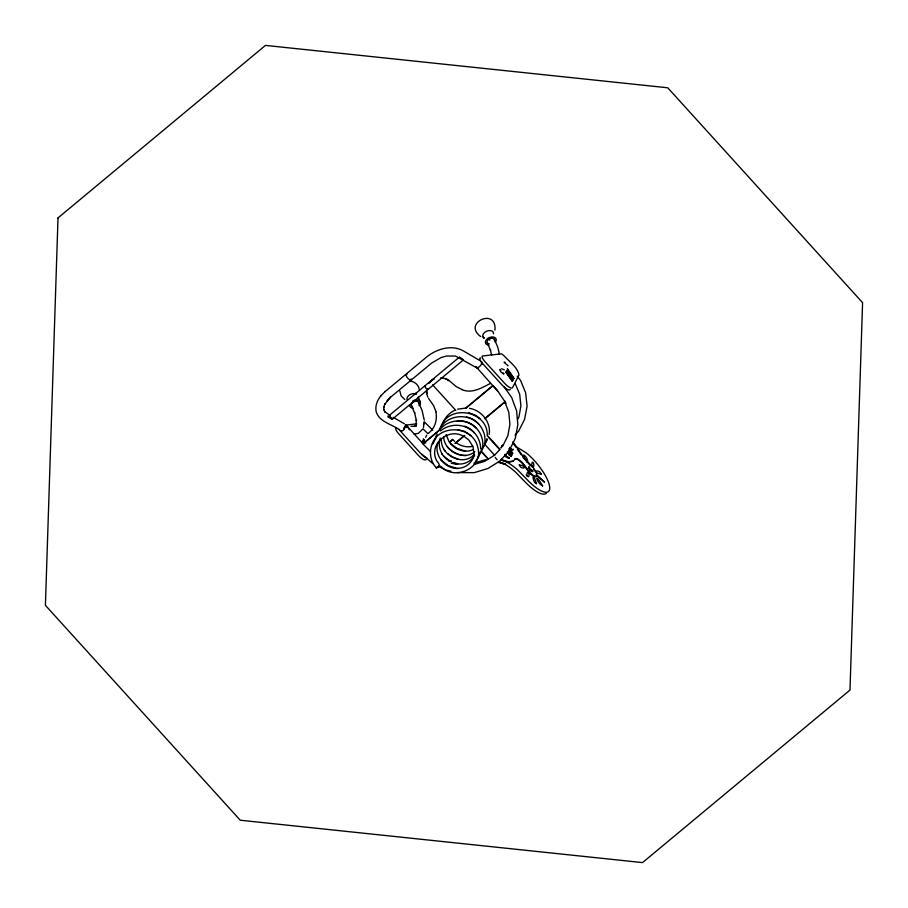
<?xml version="1.0" encoding="UTF-8"?>
<svg xmlns="http://www.w3.org/2000/svg" width="908" height="908" viewBox="0 0 908 908"><rect width="100%" height="100%" fill="white"/><g stroke="black" fill="none" stroke-linecap="round" stroke-linejoin="round"><path stroke-width="1.36" d="M528.672 467.472L529.046 466.939A2.951 0.931 50.3 0 1 529.818 467.189M528.774 467.155L528.74 467.529A2.951 0.931 50.3 0 0 530.454 470.344A2.951 0.931 50.3 0 0 532.599 471.57L532.758 471.252A2.951 0.931 50.3 0 0 532.542 470.355M480.65 448.915C480.775 439.029 473.953 429.268 464.521 426.192M509.138 457.621L508.73 458.075A2.951 0.931 50.3 0 1 506.074 456.281L505.257 454.704L506.119 454.942M423.48 427.543L424.127 421.698L432.764 430.188M400.507 430.596L400.916 430.812C405.422 432.14 404.854 422.084 407.658 426.76L422.731 443.399M484.77 443.002C486.62 431.459 478.017 419.167 466.519 416.976M489.151 434.387C491.262 422.186 481.433 410.246 469.504 408.339M415.807 425.636L416.454 419.802L416.397 420.699L414.525 412.504L414.695 413.254L411.415 405.615M405.967 425.069L405.842 426.329M393.119 418.066C391.802 421.006 390.292 416.5 389.611 415.16L459.459 357.082M494.939 330.126C497.039 306.915 461.832 323.078 480.809 336.618M475.837 366.616C477.233 370.033 482.999 364.335 481.433 361.679L481.864 362.44A3.938 3.076 -64.4 0 1 482.091 364.301M423.979 423.117L423.593 424.467M480.377 451.628L478.652 456.815L475.338 461.673M481.932 449.835C486.529 435.08 472.455 418.179 456.985 421.357M486.972 438.564L485.178 443.989M440.789 466.258C454.42 481.274 483.68 468.267 477.846 447.599C473.34 425.319 438.019 423.332 431.618 445.385C428.962 452.695 430.948 463.398 436.669 467.858C440.845 466.406 439.324 463.784 436.793 460.946C428.156 445.51 446.963 427.838 462.478 435.681M433.037 443.864L436.476 435.658M435.216 439.62L437.134 434.024M442.082 425.682C443.706 418.974 448.484 413.129 454.794 410.314M437.985 442.457C433.332 455.328 445.567 469.368 458.426 468.449M440.198 438.099C438.28 443.592 439.381 449.789 442.48 454.624M430.925 380.929L434.206 378.659M500.206 369.34C498.832 371.451 504.167 374.55 504.008 373.631M513.031 449.154A2.951 0.931 50.3 0 1 513.077 449.539L511.919 449.71L510.058 447.928M532.633 471.479L530.578 470.594L528.66 467.348M488.141 459.119L480.65 451.026M474.339 464.419L484.736 461.298L494.576 455.192L499.979 449.369L487.823 435.954M484.1 445.646L481.637 450.606M440.391 428.145C447.553 403.288 488.379 410.223 487.256 435.851M484.815 418.77L505.12 401.824M476.257 366.98L497.482 390.894M425.625 437.316L426.771 435.068M502.601 446.327L507.844 435.783L509.899 424.467L508.843 412.527L504.621 401.109M517.776 419.224L518.956 416.886L520.92 405.797L519.671 394.208L515.199 383.596M500.932 447.95L502.203 445.465M501.352 447.576L502.646 445.09M441.322 377.592L446.827 379.158M461.979 389.68C472.126 393.902 481.592 387.898 490.399 383.437M439.347 429.643C446.123 414.899 467.926 412.289 478.664 424.138M474.657 454.931L473.306 457.28L474.067 452.944L472.886 446.441L468.857 440.062L464.737 436.873M487.426 439.574L485.871 442.185M480.797 452.615L478.21 456.531M436.135 468.097L439.722 465.566M381.008 395.684C377.274 400.076 374.993 405.955 376.173 411.767C379.385 422.243 392.301 424.138 399.917 430.256M387.001 400.734L390.554 397.171L384.651 404.423L384.856 403.81L383.766 407.397L383.732 406.648L383.902 409.939L383.607 409.202L385.015 412.028L384.481 411.426L389.997 415.478M426.624 391.064L426.658 393.663L426.442 391.257M482 448.654L483.76 446.396M465.271 451.094L456.837 448.302L449.551 442.571L452.627 439.415L454.67 441.401M404.866 426.488L405.762 424.887M431.062 380.622L428.587 383.346L434.047 378.795M514.984 435.114L518.638 431.13L524.597 419.326L527.094 406.103L525.607 392.687L520.534 380.384L517.22 376.15M419.065 405.751L419.53 405.263A5.664 3.757 -22.6 0 0 419.893 401.279L419.11 400.587A5.664 3.757 -22.6 0 0 412.641 401.052M440.562 428.848C449.539 418.372 467.075 418.452 476.45 428.383M414.423 426.306L416.715 423.957M422.572 429.223L418.293 433.422L414.037 434.024M450.992 441.129L449.574 442.548M451.185 440.857L452.604 439.438M384.981 391.711L427.123 356.606C436.827 349.024 450.935 344.586 462.547 350.431L480.048 360.669M428.406 433.275C435.204 428.088 437.406 419.973 435.874 411.528M380.656 396.047L385.242 391.439M474.26 454.386C463.318 467.098 439.551 455.192 441.436 438.53M426.839 393.459L426.499 391.212M513.054 449.732L512.918 449.857A2.951 0.931 50.3 0 1 509.808 447.451M427.838 397.205L426.737 393.402M506.074 456.281L507.061 456.917M508.571 458.211L509.116 457.621M530.908 470.128L531.668 470.231M390.292 397.443L431.743 362.973L441.254 357.491L446.452 356.015L455.487 356.049L475.86 367.343M392.585 419.042L463.398 359.931M440.039 429.507L422.992 443.83M465.622 408.225L492.272 386.07M439.915 429.825L422.924 443.955L430.608 451.639M466.462 407.737L493.044 385.594L497.471 390.588L505.075 401.915M455.237 443.149L463.818 436.022M485.042 418.372L505.416 401.427M455.101 443.479L464.703 435.5M530.647 469.913L531.566 470.31L530.272 468.88M440.562 430.914C450.186 422.731 465.6 423.559 474.271 432.764M474.839 451.707C463.613 461.151 444.125 451.412 443.637 436.566M531.645 466.633C532.043 454.17 536.9 472.33 530.794 464.794M505.87 456.134L508.73 458.075M472.898 449.778C465.01 453.16 456.259 450.084 450.561 443.864M472.728 446.282C468.04 447.621 461.162 446.452 456.747 443.047M473.851 463.194L485.746 459.618M457.632 409.179L466.519 407.987M507.81 365.776C509.842 366.389 501.159 361.009 505.12 362.281M503.622 373.994L503.043 372.813M513.576 460.969L508.503 461.786L501.443 459.652A3.938 1.249 50.3 0 0 501.511 459.244M405.706 425.114L416.602 423.843M415.331 426.136L416.307 426.034L410.949 426.34M457.178 468.392C464.941 468.278 471.082 463.931 473.636 456.724C468.846 463.659 460.118 465.713 452.422 462.694M501.568 368.727L504.349 369.874M425.33 385.673C423.548 386.411 428.428 391.359 428.099 388.647M466.054 455.566C458.858 455.566 452.025 451.98 447.224 446.736M503.815 402.482L506.142 403.084M457.496 429.609L464.692 431.391L471.014 435.704M409.746 381.11C414.389 381.235 418.667 384.867 419.269 389.509M457.802 463.818L452.956 462.478M456.486 468.324L448.053 465.532L440.618 459.664M448.745 460.889L451.503 461.502M451.128 463.148L456.565 464.34M450.901 471.161L445.76 470.038L438.666 466.496M457.326 472.58L474.203 472.648L487.959 468.483L499.786 461.094L509.07 450.924L515.313 438.314L517.832 424.774L516.607 410.881L511.703 397.602L504.326 387.058M468.721 412.663L475.747 415.365L479.889 418.565M498.708 461.559A3.938 1.249 50.3 0 1 498.64 461.968L505.722 464.101M505.268 464.476L498.22 462.342A3.938 1.249 50.3 0 0 498.288 461.934M458.007 459.13L452.456 456.906L448.2 453.977M407.102 374.187C403.197 373.983 411.12 383.153 411.142 378.942M483.987 338.037L484.043 338.06A4.585 2.917 -65.5 0 0 483.204 337.231L483.101 337.186A4.551 3.11 -56.7 0 1 483.987 338.037A5.664 3.757 -22.6 0 1 486.563 331.227A5.664 3.757 -22.6 0 1 493.566 333.826M445.011 378.409L448.325 380.168L448.234 380.838M462.07 389.555L456.225 386.638L448.45 379.964M462.161 359.25L463.114 359.772L459.993 357.275M400.916 430.812L400.939 430.835A3.938 3.076 -64.4 0 0 401.608 431.232M406.137 425.682L406.137 425.682A3.938 3.076 -64.4 0 1 406.262 427.589M393.243 417.283L404.401 423.809M390.701 417.476L388.079 415.943L387.943 416.886L391.757 419.11L391.064 418.361M476.269 367.365L476.269 367.365A3.938 3.076 -64.4 0 0 476.859 367.933M481.864 362.44L481.683 363.098M450.232 461.196L443.615 456.111M450.164 461.627L445.896 458.631L441.572 453.58M446.838 379.158L447.531 379.93M404.832 399.588L401.098 395.809L399.747 390.724M506.199 457.11L505.189 456.077M527.071 461.968C530.056 459.13 517.991 448.053 526.901 461.797M421.959 454.261L432.753 463.545M529.932 465.078L530.499 465.577M487.959 338.344L489.866 340.137M423.151 428.996L427.781 433.559M529.568 464.703L522.622 456.747M497.062 459.754L495.189 457.382M500.036 369.499L500.932 370.487M507.867 456.996L508.764 457.995M488.504 437.293L499.672 449.608M455.816 410.405L433.513 385.809A4.926 1.555 50.3 0 1 432.696 384.822M484.248 443.796L494.576 455.192M481.864 451.775L488.413 458.994M403.47 427.85L404.401 428.871M505.813 456.054L504.893 454.409M526.22 474.827C531.702 482 527.639 465.293 526.708 475.735M407.658 426.76L409.372 429.79M511.317 454.477L512.078 455.022L508.752 450.141M512.577 442.253L514.859 445.261M509.513 448.654L512.838 453.535L508.957 448.7M508.968 451.265L511.647 455.339M507.992 451.639L511.317 456.52L507.436 451.685M508.321 453.092L509.887 455.237M507.765 453.126L509.32 455.271M443.751 449.244L445.022 451.038M428.565 398.43L433.695 405.751L435.897 411.699M424.535 439.892L423.276 438.961L425.739 443.07M423.775 441.39L422.515 440.459L424.229 443.433M423.014 442.877L421.823 441.89L421.982 442.65M513.099 442.105L524.302 458.097L532.553 466.905A9.114 2.872 50.3 0 1 536.9 475.224L536.617 476.03A9.114 2.872 50.3 0 1 530.408 473.091L524.79 465.588A9.591 3.03 50.3 0 0 519.83 460.379L518.23 459.278A9.591 3.03 50.3 0 0 515.086 458.937L513.134 461.343L508.06 462.161L501 460.027A3.938 1.249 50.3 0 0 501.068 459.618M512.645 442.48L515.778 446.974M517.344 449.222L521.271 454.84M505.438 455.532L504.996 454.511M449.029 441.697L446.134 434.626M494.361 339.308L497.766 347.219L499.457 354.313M487.278 342.736L490.581 350.386L490.331 349.671L491.591 355.153M418.645 402.494L422.061 410.427L424.274 420.12M418.225 397.034L420.347 402.142M546.4 493.158A28.557 9.012 50.3 0 1 526.731 483.555L515.267 471.831A35.877 11.327 50.3 0 0 498.64 461.968M500.966 460.027A35.877 11.327 50.3 0 1 517.605 469.89L529.069 481.615A28.557 9.012 50.3 0 0 549.681 487.006A28.557 9.012 50.3 0 0 526.254 452.888L517.889 447.735A4.506 1.419 50.3 0 1 515.653 446.123M418.667 403.878A3.938 2.554 -23.3 0 0 416.863 401.291A3.938 2.554 -23.3 0 0 412.346 402.811L411.755 403.504A3.938 2.554 -23.3 0 0 412.402 406.58M450.209 460.81A69.178 22.689 10.6 0 1 451.276 460.946M413.276 408.146A5.664 3.757 -22.6 0 1 409.621 404.957M407.045 399.577A5.664 3.757 -22.6 0 1 409.985 394.662A5.664 3.757 -22.6 0 1 416.454 394.197M396.558 427.85A4.926 1.555 50.3 0 0 398.26 433.229L418.1 455.112A9.852 3.11 50.3 0 0 426.181 459.357M399.055 429.28A4.926 1.555 50.3 0 0 400.587 431.289L420.438 453.171A9.852 3.11 50.3 0 0 426.874 457.938M478.425 368.33A3.938 3.076 -64.4 0 1 477.597 368.262M494.519 340.659A3.938 2.554 -23.3 0 0 489.571 338.786L488.697 339.308A3.938 2.554 -23.3 0 0 487.721 343.258M489.208 343.814A3.938 2.554 -23.3 0 1 488.379 343.621M533.575 469.141A9.114 2.872 50.3 0 1 534.823 471.025M536.31 474.362A9.114 2.872 50.3 0 1 536.458 475.599L536.174 476.405A9.114 2.872 50.3 0 1 529.966 473.465L524.347 465.963A9.591 3.03 50.3 0 0 519.376 460.753L517.787 459.652A9.591 3.03 50.3 0 0 514.632 459.312M508.855 457.36A2.951 0.931 50.3 0 1 508.9 457.757M495.246 342.339A5.664 3.757 -22.6 0 0 494.996 337.617A5.664 3.757 -22.6 0 0 488.561 337.946L487.358 338.752A5.664 3.757 -22.6 0 0 486.643 344.427L487.687 344.904A5.664 3.757 -22.6 0 0 488.935 345.108M480.661 357.911A4.926 1.555 50.3 0 0 482.364 363.279L502.215 385.162A9.852 3.11 50.3 0 0 510.296 389.419M58.01 217.92L45.411 605.33L240.257 820.219L642.535 862.6L849.99 690.08L862.589 302.67L667.743 87.781L265.465 45.4L58.01 217.92M536.492 483.658C532.36 483.079 531.645 468.346 536.492 483.658M544.459 482.159L537.661 476.008L544.459 482.159M505.87 372.008L512.441 381.451L505.938 371.94M506.63 370.509L513.213 379.953L506.63 370.509M507.39 369.011L513.973 378.466L507.39 369.011M542.666 485.939C536.253 482.795 533.461 469.913 542.666 485.939M441.231 377.807L441.958 377.989L441.231 377.807M518.672 375.606L512.623 387.478A9.852 3.11 50.3 0 1 504.542 383.221L484.702 361.339A4.926 1.555 50.3 0 1 482.999 355.959L500.705 353.893A4.926 1.555 50.3 0 1 503.565 355.403L511.885 363.609A9.852 3.11 50.3 0 1 518.672 375.606M519.274 464.873C521.113 470.741 529.988 467.053 519.274 464.873M541.191 474.078C530.862 472.421 538.512 468.006 541.191 474.078M416.431 392.755L416.352 392.687A4.551 3.076 -58.5 0 0 416.341 393.584A4.585 3.257 -48.9 0 1 416.431 392.755"/></g></svg>
